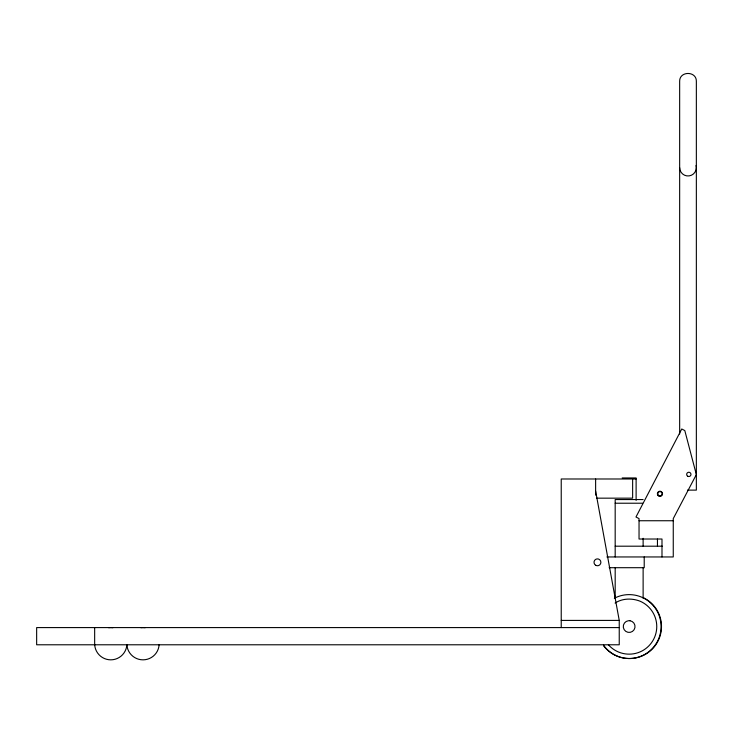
<?xml version="1.0" encoding="UTF-8"?>
<svg xmlns="http://www.w3.org/2000/svg" width="733" height="733" viewBox="0 0 733 733"><rect width="100%" height="100%" fill="white"/><g stroke="black" fill="none" stroke-linecap="round" stroke-linejoin="round"><path stroke-width="1.1" d="M615.106 603.057C622.399 598.256 631.928 598.064 639.936 601.142A27.607 27.607 0 0 1 651.527 642.722A27.607 27.607 0 0 1 608.408 644.765M622.189 477.953L636.116 477.953L636.116 500.373M636.116 478.988L561.231 478.988L561.231 627.585M687.453 490.12L696.35 490.12L696.35 81.51C696.753 70.789 679.253 70.789 679.656 81.51L679.656 434.037M596.754 498.165L632.634 498.165L632.634 478.988M643.125 499.549L615.179 499.549L615.179 556.952M615.179 503.223L642.649 503.223M639.039 520.742L673.26 520.742M615.179 546.195L662.357 546.195M606.878 556.952L673.26 556.952L673.26 518.597L696.35 474.581L684.805 430.573L681.754 428.988L635.978 517.003L639.039 518.597L639.039 539.021L661.991 539.021L661.991 556.952M609.141 567.699L644.215 567.699L644.215 556.952M561.231 620.411L619.238 620.411L619.238 644.783L36.65 644.783L36.65 627.585L619.238 627.585M595.627 490.991L619.238 620.411M657.455 539.021L657.455 546.195M643.125 538.279L643.125 546.195M643.125 567.699L643.125 598.146M615.179 567.699L615.179 598.146M595.627 478.988L595.627 495.096M94.658 627.585L94.658 644.783M642.713 597.404A32.005 32.005 0 0 1 654.23 646.863A32.005 32.005 0 0 1 603.488 645.187M614.346 598.256A31.94 31.94 0 0 1 656.603 610.222A31.94 31.94 0 0 1 646.955 653.076A31.94 31.94 0 0 1 603.644 645.782M696.066 165.456A8.347 8.347 0 0 1 689.093 175.893A8.347 8.347 0 0 1 679.656 167.619M94.685 644.765A16.126 16.126 0 0 0 110.784 659.837A16.126 16.126 0 0 0 126.873 644.765A16.126 16.126 0 0 0 143.027 659.837A16.126 16.126 0 0 0 159.116 644.765M108.676 627.723A16.126 16.126 0 0 1 112.882 627.723M140.919 627.723A16.126 16.126 0 0 1 145.134 627.723M629.968 620.741L628.438 620.723A5.873 5.873 0 0 0 624.168 629.665A5.873 5.873 0 0 0 634.082 629.757A5.873 5.873 0 0 0 629.968 620.741M658.885 495.645A2.153 2.153 0 0 0 662.11 493.785A2.153 2.153 0 0 0 658.885 491.916A2.153 2.153 0 0 0 658.885 495.645M658.133 495.609A2.584 2.584 0 0 0 662.449 494.445A2.584 2.584 0 0 0 659.288 491.293A2.584 2.584 0 0 0 658.133 495.609M687.746 476.258A2.153 2.153 0 0 0 690.972 474.388A2.153 2.153 0 0 0 687.746 472.528A2.153 2.153 0 0 0 687.746 476.258M595.727 565.299A3.436 3.436 0 0 0 600.886 562.321A3.436 3.436 0 0 0 595.727 559.343A3.436 3.436 0 0 0 595.727 565.299"/></g></svg>
